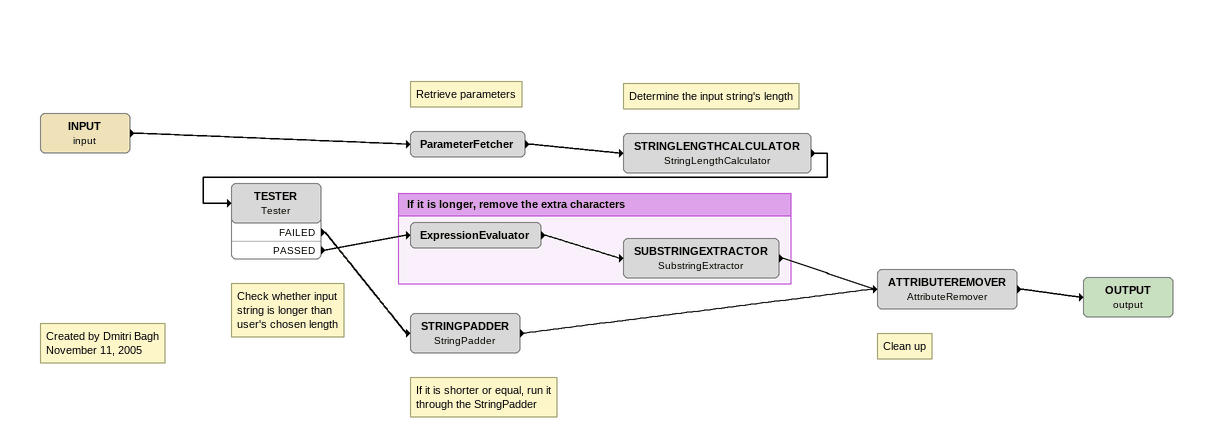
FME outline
INPUT (input)
    -> ParameterFetcher
Note: Retrieve parameters
ParameterFetcher
    -> STRINGLENGTHCALCULATOR
Note: Determine the input string's length
STRINGLENGTHCALCULATOR: StringLengthCalculator
    -> TESTER
Note: Created by Dmitri Bagh / November 11, 2005
Note: Check whether input / string is longer than / user's chosen length
TESTER: Tester
    FAILED -> STRINGPADDER
    PASSED -> ExpressionEvaluator
Note: If it is shorter or equal, run it / through the StringPadder
STRINGPADDER: StringPadder
    -> ATTRIBUTEREMOVER
Note: Clean up
ATTRIBUTEREMOVER: AttributeRemover
    -> OUTPUT (output)
OUTPUT (output)

Bookmark: If it is longer, remove the extra characters
ExpressionEvaluator
    -> SUBSTRINGEXTRACTOR
SUBSTRINGEXTRACTOR: SubstringExtractor
    -> ATTRIBUTEREMOVER
